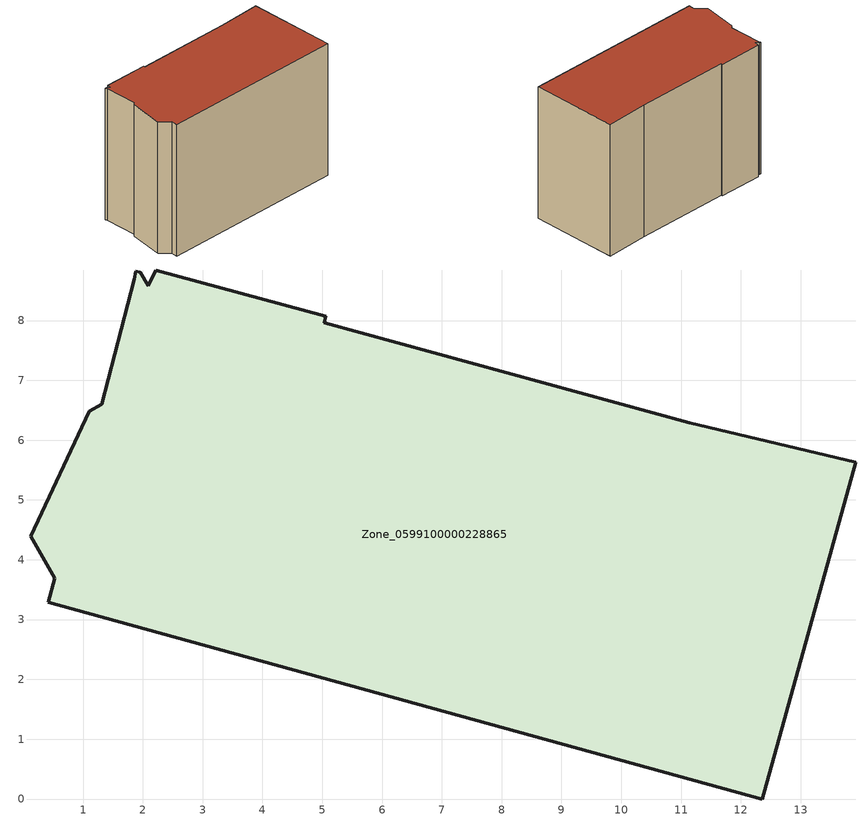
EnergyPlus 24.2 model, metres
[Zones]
Zone_0599100000228865
 floor ground (C_G): 0.53,3.69 0.13,4.39 1.11,6.48 1.31,6.6 1.86,8.69 1.88,8.83 1.96,8.81 2.09,8.58 2.21,8.85 5.06,8.07 5.03,7.96 11.14,6.29 13.92,5.63 12.36,0 0.42,3.29 z0
 wall outside (C_F): 0.42,3.29 12.36,0 13.92,5.63 11.14,6.29 5.03,7.96 5.06,8.07 2.21,8.85 2.09,8.58 1.96,8.81 1.88,8.83 1.86,8.69 1.31,6.6 1.11,6.48 0.13,4.39 0.53,3.69 0.42,3.29 z0:8.9
 roof outside (C_R): 0.13,4.39 0.53,3.69 0.42,3.29 12.36,0 13.92,5.63 11.14,6.29 5.03,7.96 5.06,8.07 2.21,8.85 2.09,8.58 1.96,8.81 1.88,8.83 1.86,8.69 1.31,6.6 1.11,6.48 z8.9
[BUILDING]
Pand.0599100000228865: North Axis=0; Terrain=City; Loads Convergence Tolerance Value=0.04; Temperature Convergence Tolerance Value=0.4; Solar Distribution=FullExterior; Maximum Number of Warmup Days=25; Minimum Number of Warmup Days=1
[Site:Location]
Rotterdam.The.Hague.AP_ZH_NLD Design_Conditions: Latitude=51.96; Longitude=4.45; Time Zone=1; Elevation=-4.5
[SITE:GROUNDTEMPERATURE:BUILDINGSURFACE]
18, 18, 18, 18, 18, 18, 18, 18, 18, 18, 18, 18
[MATERIAL] Thermal Absorptance=0.9; Solar Absorptance=0.7; Visible Absorptance=0.7
Name | Roughness | Thickness | Conductivity | Density | Specific Heat
G.TC.1946 | MediumSmooth | 0.15 | 1 | 540 | 1210
F.TC.1946 | Rough | 0.3 | 0.857143 | 1920 | 840
R.TC.1946 | MediumRough | 0.2 | 0.909091 | 1500 | 1000
[CONSTRUCTION]
C_G: G.TC.1946
C_F: F.TC.1946
C_R: R.TC.1946
[ZONE]
Zone_0599100000228865: Type=1; Multiplier=1; Ceiling Height=Autocalculate; Volume=Autocalculate; Floor Area=autocalculate; Part of Total Floor Area=Yes
[ZONEINFILTRATION:DESIGNFLOWRATE]
Infil_Zone_0599100000228865: Zone or ZoneList or Space or SpaceList=Zone_0599100000228865; Schedule=AlwaysOn; Design Flow Rate Calculation Method=Flow/Area; Flow Rate per Floor Area=0.003; Constant Term Coefficient=1; Temperature Term Coefficient=0; Velocity Term Coefficient=0; Velocity Squared Term Coefficient=0
[HVACTEMPLATE:ZONE:IDEALLOADSAIRSYSTEM]
Zone_0599100000228865: Maximum Heating Supply Air Temperature=50; Minimum Cooling Supply Air Temperature=13; Maximum Heating Supply Air Humidity Ratio=0.0156; Minimum Cooling Supply Air Humidity Ratio=0.0077; Heating Limit=NoLimit; Cooling Limit=NoLimit; Dehumidification Control Type=ConstantSensibleHeatRatio; Cooling Sensible Heat Ratio=0.7; Dehumidification Setpoint=60; Humidification Control Type=None; Humidification Setpoint=30; Outdoor Air Method=None; Outdoor Air Flow Rate per Person=0.00944; Outdoor Air Flow Rate per Zone Floor Area=0; Outdoor Air Flow Rate per Zone=0; Demand Controlled Ventilation Type=None; Outdoor Air Economizer Type=NoEconomizer; Heat Recovery Type=None; Sensible Heat Recovery Effectiveness=0.7; Latent Heat Recovery Effectiveness=0.65
[ZONECONTROL:THERMOSTAT]
ThermostatControl_Zone_0599100000228865: Zone or ZoneList=Zone_0599100000228865; Control Type Schedule=DualSetpointControlType; Control 1=Thermostat_Zone_0599100000228865; Temperature Difference Between Cutout And Setpoint=0
[THERMOSTATSETPOINT:DUALSETPOINT]
Thermostat_Zone_0599100000228865: Heating Setpoint Temperature Schedule=HeatingSetpoint_Zone_0599100000228865; Cooling Setpoint Temperature Schedule=CoolingSetpoint_Zone_0599100000228865
[SCHEDULE:COMPACT]
HeatingSetpoint_Zone_0599100000228865: Through: 12/31, For: AllDays, Until: 24:00, 21
CoolingSetpoint_Zone_0599100000228865: Through: 12/31, For: AllDays, Until: 24:00, 24
DualSetpointControlType: Through: 12/31, For: AllDays, Until: 24:00, 4
AlwaysOn: Through: 12/31, For: AllDays, Until: 24:00, 1
